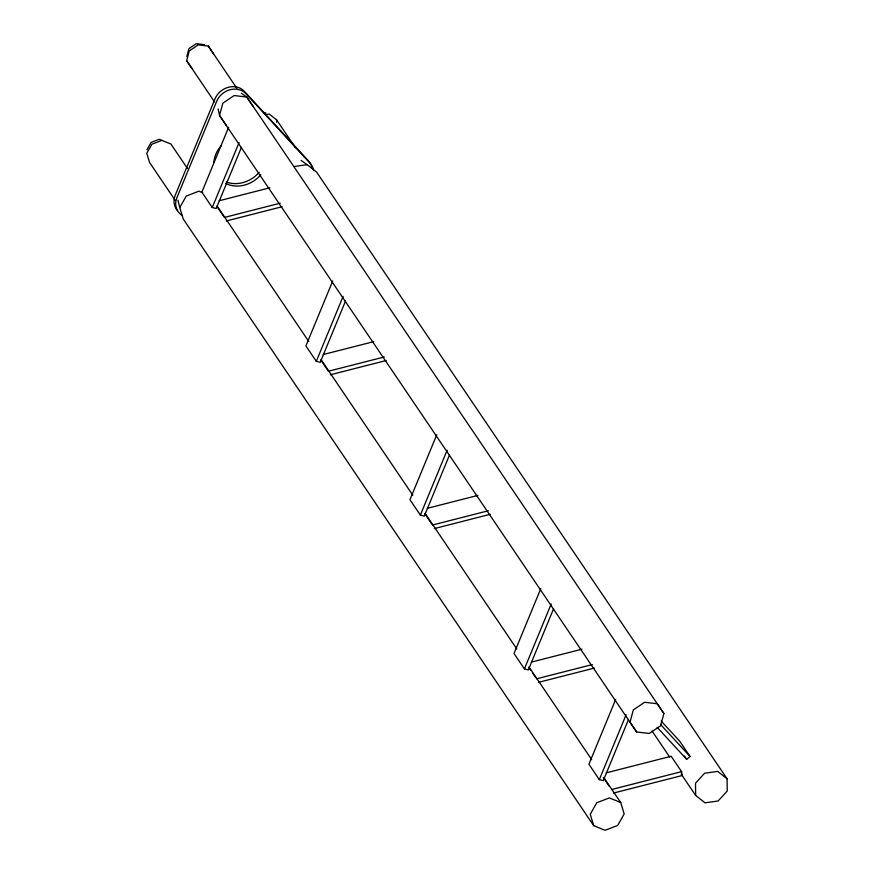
<?xml version="1.0" encoding="UTF-8"?>
<svg xmlns="http://www.w3.org/2000/svg" width="874" height="874" viewBox="0 0 874 874"><rect width="100%" height="100%" fill="white"/><g stroke="black" fill="none" stroke-linecap="round" stroke-linejoin="round"><path stroke-width="1.31" d="M186.817 56.504L188.959 48.605L196.224 43.7L204.352 44.672M191.876 68.412L186.643 60.667L189.287 50.911L198.256 44.858L208.285 46.06L236.887 88.361M636.6 731.953L630.012 722.186L633.344 709.885L644.641 702.259L657.292 703.767L663.89 713.534L660.558 725.835L649.251 733.472L636.6 731.953L219.527 115.477L218.129 108.977M228.649 127.211L201.85 192.138L212.251 207.509L216.184 208.525L241.442 147.345M212.251 207.509L239.061 142.593M332.71 281.002L305.9 345.929L316.312 361.301L320.234 362.317L345.492 301.137M316.312 361.301L343.111 296.384M436.76 434.793L409.95 499.72L420.361 515.092L424.294 516.108L449.542 454.928M420.361 515.092L447.16 450.176M540.809 588.584L514.01 653.512L524.411 668.894L528.344 669.899L553.603 608.719M524.411 668.894L551.21 603.967M615.722 699.32L588.923 764.237L599.324 779.619L603.257 780.624L628.515 719.455M599.324 779.619L626.134 714.703M146.941 149.793L151.115 142.407L159.221 139.294L170.933 144.046L187.528 168.573M603.912 777.696L620.726 802.551L624.167 813.967L617.678 825.46L605.059 830.3L593.697 825.657L183.212 218.948L179.771 207.542L186.26 196.049L198.89 191.198L202.67 192.75M657.193 727.343L686.691 759.342L690.045 756.469L679.644 741.097L661.203 721.094M161.93 140.364L151.912 144.21L146.766 153.321L149.498 162.367L175.139 200.266M219.166 200.747L269.815 187.801M280.215 203.183L224.378 217.451L216.938 206.472M226.246 221.002L282.094 206.734M323.216 354.538L373.864 341.603M384.276 356.974L328.427 371.242L320.987 360.263M330.296 374.793L386.144 360.525M427.266 508.329L477.914 495.394M432.477 525.034L488.326 510.766M434.345 528.584L490.194 514.316M531.316 662.121L581.975 649.185M536.527 678.825L592.375 664.557M538.395 682.375L594.244 668.107M606.239 772.856L671.177 756.261L681.578 771.644L682.157 775.522L613.319 793.1M611.45 789.561L681.578 771.644M263.467 113.216L265.86 112.888M265.303 114.57L269.192 114.024L276.621 119.88L295.478 147.75M294.145 166.508L307.222 164.683L316.585 172.069L727.07 778.778L727.234 791.036L718.1 800.999L705.012 802.813L695.649 795.438L681.13 773.971M620.726 802.551L609.375 797.907L596.745 802.758L590.256 814.251L593.697 825.657M241.377 93.278L246.807 97.058L663.89 713.534M301.137 160.434L307.222 164.683M727.07 778.778L717.707 771.403L704.63 773.217L695.496 783.18L695.649 795.438M660.547 724.47L690.045 756.469M253.405 106.825L246.807 97.058L234.156 95.55L222.859 103.176L219.527 115.477L226.115 125.244M208.285 46.06L213.507 53.806M684.462 756.043L686.691 759.342M652.08 731.035L669.659 757.026M186.643 60.667L214.545 101.908M217.123 206.013L308.85 341.592M321.086 359.673L412.812 495.241M425.037 513.322L516.774 648.901M528.999 666.982L591.676 759.626M425.048 514.054L431.734 523.941M529.098 667.845L530.584 670.041M532.812 673.341L535.784 677.732M603.268 777.478L609.211 786.261M177.99 200.233L179.771 207.542M276.621 119.88L276.654 122.316M260.823 174.734A28.001 24.199 -34.1 0 1 225.579 183.409M213.879 162.203A28.001 24.199 -34.1 0 1 221.417 145.499M259.152 172.276A28.001 24.199 -34.1 0 1 226.344 182.021M182.426 215.638A17.786 15.371 -34.1 0 1 176.963 197.524L216.708 101.242A17.786 15.371 -34.1 0 1 245.998 93.758L310.259 163.46A17.786 15.371 -34.1 0 1 313.679 170.67M177.597 210.634A17.786 15.371 -34.1 0 1 175.303 195.055L215.048 98.784A17.786 15.371 -34.1 0 1 244.338 91.3L308.598 161.002A17.786 15.371 -34.1 0 1 312.007 168.212"/></g></svg>
